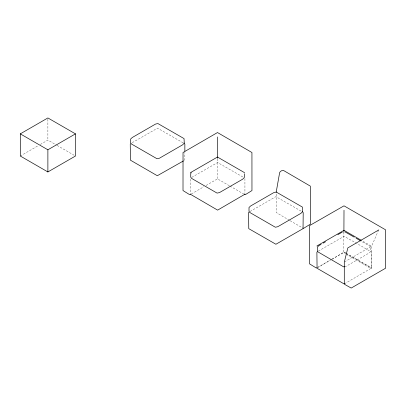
<?xml version="1.0" encoding="UTF-8"?>
<svg xmlns="http://www.w3.org/2000/svg" width="406" height="406" viewBox="0 0 406 406"><rect width="100%" height="100%" fill="white"/><g stroke="black" fill="none" stroke-linecap="round" stroke-linejoin="round"><path stroke-width="0.3" stroke-dasharray="2.03 1.52" d="M343.902 232.181L343.659 252.573L330.682 260.068M378.544 230.187L371.591 246.254L371.622 268.001M184.517 160.314L184.857 159.725L184.857 152.28M20.3 156.026L38.149 145.718M40.311 144.47L47.883 140.1L56.541 145.094M132.219 142.684L157.553 128.169L183.431 142.998M191.749 177.356L217.626 162.522L242.961 177.041M191.333 193.977L203.863 186.745M206.045 185.486L217.484 178.879L229.471 185.801M250.025 211.485L275.902 196.651L301.237 211.171M318.324 251.111L344.115 236.282L356.493 243.265M317.847 267.26L331.474 259.393M332.017 259.079L344.004 252.162L345.643 253.105M317.162 267.874L330.139 260.378M344.486 261.9L371.591 246.254L361.853 240.631M344.542 283.794L371.46 268.077L371.394 251.959L357.036 243.58M344.628 266.737L346.019 266.361L369.282 252.928L370.911 251.233L370.688 246.701L361.969 241.626M345.628 252.984L344.004 252.055L344.141 253.055L345.77 253.994M346.166 253.293L371.591 267.853M289.539 220.377L276.207 212.5L276.161 193.566M290.082 220.691L303.125 228.218M230.019 186.115L243.641 193.977M346.176 253.39L371.871 268.249L370.764 268.427L346.313 254.308M57.079 145.409L75.47 156.026M244.93 178.574L244.93 194.083M217.484 158.898L217.484 178.65M190.323 179.193L190.323 194.083M47.883 119.207L47.883 140.1"/><path stroke-width="0.61" d="M343.902 232.181L344.004 210.247M276.176 192.271L279.643 172.58C280.252 171.357 282.028 170.15 283.413 170.403L310.331 186.121L310.357 224.173L303.805 228.218L303.125 228.218M244.904 194.225L217.626 210.13L190.348 194.225M191.338 172.804L190.734 173.362L190.734 177.138L191.434 178.3L217.068 193.099L219.443 192.606L242.712 179.173L244.336 177.478L244.336 173.702M130.59 143.628L130.25 144.216L130.417 160.172L157.315 175.727L183.431 160.938M248.934 212.115L248.599 212.698L248.766 228.659L275.902 244.26L303.033 228.659L303.206 212.698L302.866 212.115M317.238 251.735L316.898 252.324L317.066 268.28L343.862 283.794L344.542 283.794M323.227 243.123L325.485 241.793M20.3 133.868L47.883 117.943L75.47 133.868L75.47 156.026L47.883 171.951L20.3 156.026L20.3 133.868L47.883 149.794L75.47 133.868M190.378 172.692L217.484 157.046L244.59 172.692M316.898 245.975L344.004 230.324L361.315 240.316M321.075 244.376L318.923 245.615L317.309 247.112L317.472 251.608L343.643 266.849L344.628 266.737M342.187 232.186L337.848 234.678M378.798 229.913L347.84 247.899L344.288 262.2L344.288 283.784L344.623 284.367L351.2 288.057L385.588 268.219L385.588 229.821L344.004 205.832L309.844 225.447L309.504 226.03L309.529 263.844L316.081 267.889L316.761 267.889M190.241 194.606L189.561 194.606L183.01 190.561L183.03 152.509L217.484 132.549L251.938 152.509L251.964 190.561L245.412 194.606L244.732 194.606M354.24 237.16L345.059 231.902M356.103 238.215L360.944 241.027M184.517 143.628L184.857 144.216L184.857 151.037M217.484 136.964L217.484 158.279M47.883 149.794L47.883 171.951M184.263 143.12L182.639 144.815L159.37 158.249L156.995 158.741L131.361 143.942L130.661 142.78L130.661 139.004L132.275 137.507L155.539 124.074L157.868 123.541L184.04 138.588L184.263 143.12M302.612 211.607L300.983 213.302L277.719 226.736L275.344 227.223L249.71 212.424L249.01 211.267L249.01 207.486L250.624 205.989L273.888 192.561L276.217 192.028L302.389 207.075L302.612 211.607"/></g></svg>
